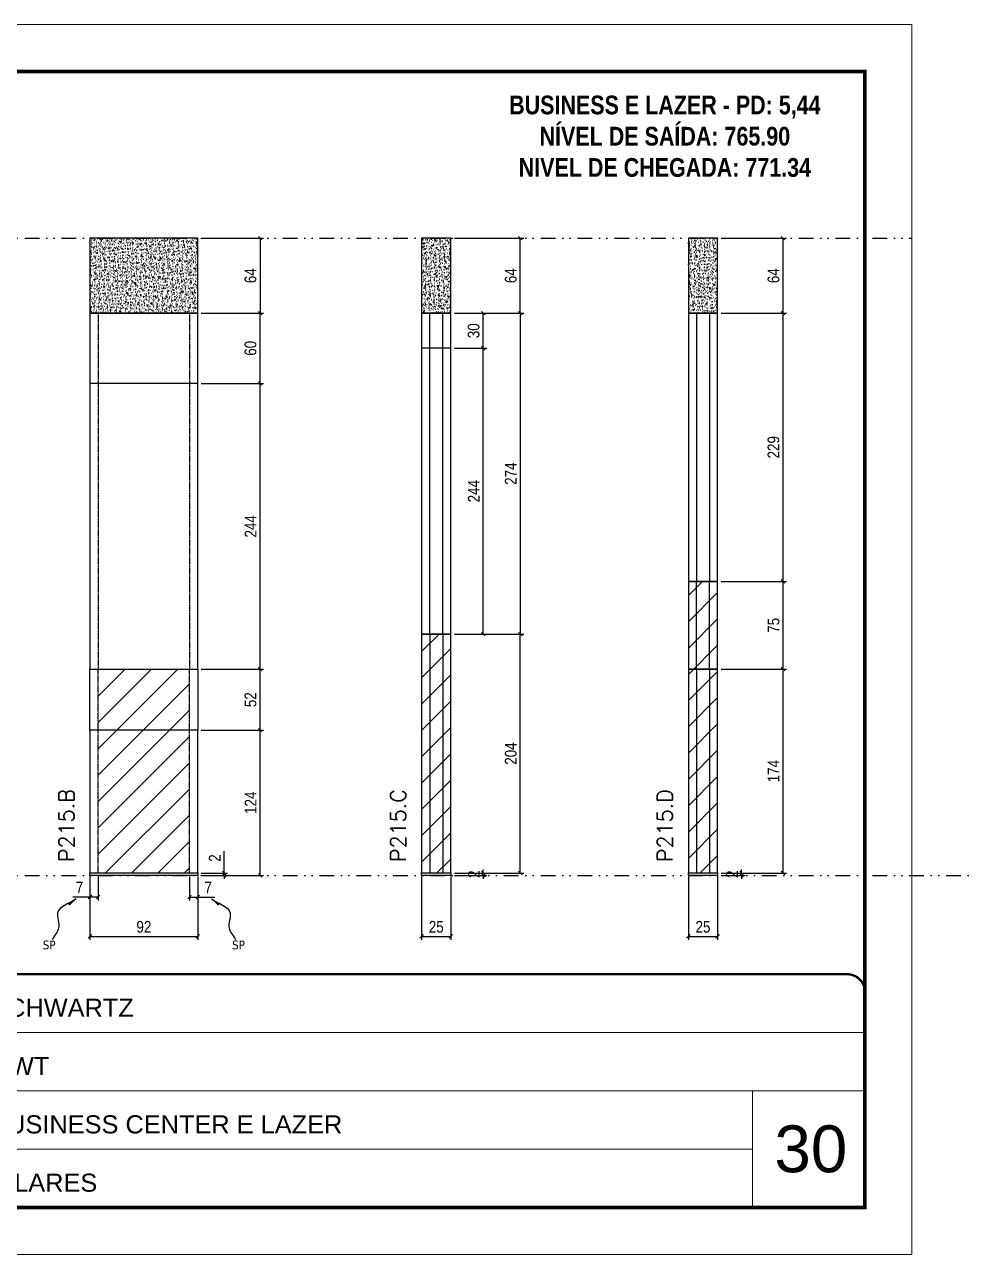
# Model space of a CAD drawing. Extents: x 13379 to 23315, y 867 to 16997.
# Drawn here: x 16713 to 17513, y 7758 to 8808 of the extents above; entities that cross this region are included whole.
import ezdxf

# ---------------------------------------------------------------- set-up
doc = ezdxf.new("R2010")
doc.units = 0
for name, pattern in [('CONTINUO', [0]), ('DASHED', [0.75, 0.5, -0.25]), ('DIVIDE2', [0.625, 0.25, -0.125, 0, -0.125, 0, -0.125]), ('HIDDEN', [0.375, 0.25, -0.125])]:
    doc.linetypes.add(name, pattern=pattern)
for name, color, linetype, lineweight in [('CARIMBO', 255, 'Continuous', 9), ('Folhas', 255, 'Continuous', 9), ('Hachura', 251, 'Continuous', 9), ('SARRAFO DE PRESSAO', 251, 'DASHED', 9), ('Texto Seção', 7, 'Continuous', 15)]:
    doc.layers.add(name, color=color, linetype=linetype, lineweight=lineweight)
for name, color, linetype in [('COTA', 241, 'Continuous'), ('NOMENCLATURA', 7, 'Continuous'), ('Nível', 160, 'Continuous'), ('Painéis', 200, 'Continuous'), ('SARR_2.2x7', 40, 'Continuous'), ('Sarrafo de Pressão', 42, 'HIDDEN'), ('texto', 7, 'Continuous')]:
    doc.layers.add(name, color=color, linetype=linetype)
doc.styles.add('ARIAL', font='arial.ttf')
doc.styles.add('COTA TECNICA', font='techl___.ttf', dxfattribs={"height": 10})
doc.styles.add('COTA TECNICA-50', font='techl___.ttf', dxfattribs={"height": 10})
doc.styles.add('REGUA-120', font='ROMANS.shx', dxfattribs={"height": 15})
doc.styles.add('ROMANC', font='techb___.ttf', dxfattribs={"height": 2.5})
doc.styles.get("Standard").update_dxf_attribs({"font": 'arial.ttf'})
doc.styles.add('Tecnologia', font='')
doc.styles.get('Tecnologia').set_extended_font_data('Forgotten Futurist')
doc.dimstyles.new('COTA PAINEL-50', dxfattribs={"dimtxt": 10, "dimasz": 3, "dimexe": 3, "dimexo": 3, "dimgap": 3, "dimtad": 1, "dimdec": 1, "dimzin": 12, "dimdsep": 46, "dimtxsty": 'COTA TECNICA-50', "dimblk1": 'OBLIQUE', "dimblk2": 'OBLIQUE', "dimsah": 1, "dimcen": 0.9, "dimclrd": 4, "dimclre": 4, "dimclrt": 240, "dimadec": 1, "dimazin": 3, "dimtfac": 1, "dimtdec": 1, "dimtmove": 0, "dimatfit": 3, "dimfxl": 1, "dimtolj": 1, "dimtzin": 12, "dimarcsym": 0})
doc.dimstyles.new('PAINEL', dxfattribs={"dimtxt": 10, "dimasz": 3, "dimexe": 3, "dimexo": 3, "dimgap": 3, "dimtad": 1, "dimdec": 1, "dimzin": 12, "dimdsep": 46, "dimtxsty": 'COTA TECNICA', "dimblk1": 'OBLIQUE', "dimblk2": 'OBLIQUE', "dimsah": 1, "dimcen": 0.9, "dimclrd": 4, "dimclre": 4, "dimclrt": 240, "dimadec": 1, "dimazin": 3, "dimtfac": 1, "dimtdec": 1, "dimtmove": 0, "dimatfit": 3, "dimfxl": 1, "dimtolj": 1, "dimtzin": 12, "dimarcsym": 0})
doc.dimstyles.get("Standard").update_dxf_attribs({"dimtxt": 0.18, "dimasz": 0.18, "dimexe": 0.18, "dimexo": 0.0625, "dimgap": 0.09, "dimtad": 0, "dimtih": 1, "dimtoh": 1, "dimdec": 4, "dimzin": 0, "dimdsep": 46, "dimtxsty": 'Standard', "dimcen": 0.09, "dimadec": 0, "dimazin": 0, "dimtfac": 1, "dimtdec": 4, "dimtofl": 0, "dimtmove": 0, "dimatfit": 3, "dimfxl": 1, "dimtolj": 1, "dimtzin": 0, "dimarcsym": 0})

# ---------------------------------------------------------------- blocks, each defined once
blk = doc.blocks.new('9999999999')
at = {"color": 30, "linetype": 'CONTINUO'}
for p, q in [((98564.6, 34230.2), (98564.6, 34429.4)), ((98564.6, 34379.6), (99584, 34379.6)), ((98564.6, 34329.8), (99488, 34329.8)), ((99584, 34329.8), (99488, 34329.8)), ((99488, 34329.8), (99488, 34230.2)), ((98564.6, 34280), (99488, 34280))]:
    blk.add_line(p, q, dxfattribs=at)
at = {"color": 30, "linetype": 'CONTINUO', "const_width": 2}
blk.add_lwpolyline([(99584, 34230.2), (99584, 34414.4, 0.414214), (99569, 34429.4), (98229, 34429.4, 0.414214), (98214, 34414.4), (98214, 34245.2, 0.414214), (98229, 34230.2), (99584, 34230.2)], format="xyb", dxfattribs=at)
at = {"layer": 'Folhas'}
blk.add_lwpolyline([(98139, 34190.2), (99624, 34190.2), (99624, 35240.2), (98139, 35240.2)], close=True, dxfattribs=at)
at = {"layer": 'Folhas', "color": 30, "const_width": 3}
blk.add_lwpolyline([(98214, 34230.2), (99584, 34230.2), (99584, 35200.2), (98214, 35200.2)], close=True, dxfattribs=at)
at = {"color": 7, "linetype": 'Continuous', "ltscale": 5, "style": 'ARIAL'}
for s, height, p in [('SCHWARTZ', 15.48, (98837.7, 34393.1)), ('GWT', 15.48, (98837.7, 34343.3)), ('BUSINESS CENTER E LAZER', 15.483, (98837.7, 34293.5)), ('NOVA SISTEMAS CONSTRUTIVOS', 11.059, (98263.2, 34267.2)), ('PILARES', 15.48, (98837.7, 34243.7))]:
    blk.add_text(s, height=height, dxfattribs=at).set_placement(p)
at = {"layer": 'Folhas', "color": 7, "style": 'Tecnologia', "width": 1.5}
for s, p in [('CLIENTE:', (98573.7, 34397.2)), ('OBRA:', (98573.7, 34347.3)), ('PAVIMENTO:', (98573.7, 34297.5)), ('PROJETO:', (98573.7, 34247.7))]:
    blk.add_text(s, height=14, dxfattribs=at).set_placement(p)
blk = doc.blocks.new('_Oblique')
at = {"color": 0, "linetype": 'ByBlock', "lineweight": -2}
blk.add_line((-0.5, -0.5), (0.5, 0.5), dxfattribs=at)
blk = doc.blocks.new('*D975')
at = {"layer": 'COTA', "color": 4, "lineweight": -2, "transparency": 16777216}
for p, q in [((16768.3, 8081.1), (16768.3, 8027)), ((16860.3, 8081.1), (16860.3, 8027)), ((16768.3, 8030), (16860.3, 8030))]:
    blk.add_line(p, q, dxfattribs=at)
at = {"layer": 'Defpoints', "color": 0, "transparency": 16777216}
for p in [(16768.3, 8084.1), (16860.3, 8084.1), (16860.3, 8030)]:
    blk.add_point(p, dxfattribs=at)
at = {"layer": 'COTA', "color": 4, "lineweight": -2, "transparency": 16777216, "xscale": 3, "yscale": 3, "zscale": 3, "rotation": 180}
blk.add_blockref('_Oblique', (16768.3, 8030), dxfattribs=at)
at = {"layer": 'COTA', "color": 4, "lineweight": -2, "transparency": 16777216, "xscale": 3, "yscale": 3, "zscale": 3}
blk.add_blockref('_Oblique', (16860.3, 8030), dxfattribs=at)
at = {"layer": 'COTA', "color": 240, "transparency": 16777216, "insert": (16814.3, 8038.1), "char_height": 10, "attachment_point": 5, "style": 'COTA TECNICA'}
blk.add_mtext('\\A1;92', dxfattribs=at)
blk = doc.blocks.new('*D976')
at = {"layer": 'COTA', "color": 4, "lineweight": -2, "transparency": 16777216}
for p, q in [((16863.3, 8206.1), (16916.5, 8206.1)), ((16913.5, 8082.1), (16913.5, 8206.1)), ((16863.3, 8082.1), (16916.5, 8082.1))]:
    blk.add_line(p, q, dxfattribs=at)
at = {"layer": 'Defpoints', "color": 0, "transparency": 16777216}
for p in [(16860.3, 8206.1), (16913.5, 8206.1), (16860.3, 8082.1)]:
    blk.add_point(p, dxfattribs=at)
at = {"layer": 'COTA', "color": 4, "lineweight": -2, "transparency": 16777216, "xscale": 3, "yscale": 3, "zscale": 3}
for p, rotation in [((16913.5, 8206.1), 90), ((16913.5, 8082.1), 270)]:
    blk.add_blockref('_Oblique', p, dxfattribs=dict(at, rotation=rotation))
at = {"layer": 'COTA', "color": 240, "transparency": 16777216, "insert": (16905.4, 8144.1), "char_height": 10, "attachment_point": 5, "rotation": 90, "style": 'COTA TECNICA-50'}
blk.add_mtext('\\A1;124', dxfattribs=at)
blk = doc.blocks.new('*D977')
at = {"layer": 'COTA', "color": 4, "lineweight": -2, "transparency": 16777216}
for p, q in [((16882.8, 8084.1), (16882.8, 8102.9)), ((16863.3, 8084.1), (16885.8, 8084.1)), ((16863.3, 8082.1), (16885.8, 8082.1)), ((16882.8, 8082.1), (16882.8, 8084.1)), ((16882.8, 8082.1), (16882.8, 8079.1))]:
    blk.add_line(p, q, dxfattribs=at)
at = {"layer": 'Defpoints', "color": 0, "transparency": 16777216}
for p in [(16860.3, 8084.1), (16860.3, 8082.1), (16882.8, 8082.1)]:
    blk.add_point(p, dxfattribs=at)
at = {"layer": 'COTA', "color": 4, "lineweight": -2, "transparency": 16777216, "xscale": 3, "yscale": 3, "zscale": 3}
for p, rotation in [((16882.8, 8084.1), 270), ((16882.8, 8082.1), 90)]:
    blk.add_blockref('_Oblique', p, dxfattribs=dict(at, rotation=rotation))
at = {"layer": 'COTA', "color": 240, "transparency": 16777216, "insert": (16874.8, 8096.9), "char_height": 10, "attachment_point": 5, "rotation": 90, "style": 'COTA TECNICA-50'}
blk.add_mtext('\\A1;2', dxfattribs=at)
blk = doc.blocks.new('*D978')
at = {"layer": 'COTA', "color": 4, "lineweight": -2, "transparency": 16777216}
for p, q in [((16768.3, 8079.1), (16768.3, 8060.6)), ((16775.3, 8081.1), (16775.3, 8060.6)), ((16768.3, 8063.6), (16753.6, 8063.6)), ((16775.3, 8063.6), (16768.3, 8063.6))]:
    blk.add_line(p, q, dxfattribs=at)
at = {"layer": 'Defpoints', "color": 0, "transparency": 16777216}
for p in [(16768.3, 8082.1), (16775.3, 8084.1), (16768.3, 8063.6)]:
    blk.add_point(p, dxfattribs=at)
at = {"layer": 'COTA', "color": 4, "lineweight": -2, "transparency": 16777216, "xscale": 3, "yscale": 3, "zscale": 3, "rotation": 180}
blk.add_blockref('_Oblique', (16768.3, 8063.6), dxfattribs=at)
at = {"layer": 'COTA', "color": 4, "lineweight": -2, "transparency": 16777216, "xscale": 3, "yscale": 3, "zscale": 3}
blk.add_blockref('_Oblique', (16775.3, 8063.6), dxfattribs=at)
at = {"layer": 'COTA', "color": 240, "transparency": 16777216, "insert": (16759.4, 8071.7), "char_height": 10, "attachment_point": 5, "style": 'COTA TECNICA-50'}
blk.add_mtext('\\A1;7', dxfattribs=at)
blk = doc.blocks.new('*D979')
at = {"layer": 'COTA', "color": 4, "lineweight": -2, "transparency": 16777216}
for p, q in [((16853.3, 8081.1), (16853.3, 8060.6)), ((16860.3, 8079.1), (16860.3, 8060.6)), ((16853.3, 8063.6), (16860.3, 8063.6)), ((16860.3, 8063.6), (16875, 8063.6))]:
    blk.add_line(p, q, dxfattribs=at)
at = {"layer": 'Defpoints', "color": 0, "transparency": 16777216}
for p in [(16853.3, 8084.1), (16860.3, 8082.1), (16860.3, 8063.6)]:
    blk.add_point(p, dxfattribs=at)
at = {"layer": 'COTA', "color": 4, "lineweight": -2, "transparency": 16777216, "xscale": 3, "yscale": 3, "zscale": 3, "rotation": 180}
blk.add_blockref('_Oblique', (16853.3, 8063.6), dxfattribs=at)
at = {"layer": 'COTA', "color": 4, "lineweight": -2, "transparency": 16777216, "xscale": 3, "yscale": 3, "zscale": 3}
blk.add_blockref('_Oblique', (16860.3, 8063.6), dxfattribs=at)
at = {"layer": 'COTA', "color": 240, "transparency": 16777216, "insert": (16869.2, 8071.7), "char_height": 10, "attachment_point": 5, "style": 'COTA TECNICA-50'}
blk.add_mtext('\\A1;7', dxfattribs=at)
blk = doc.blocks.new('*D980')
at = {"layer": 'COTA', "color": 4, "lineweight": -2, "transparency": 16777216}
for p, q in [((17079.3, 8626.1), (17138.5, 8626.1)), ((17135.5, 8562.1), (17135.5, 8626.1)), ((17079.3, 8562.1), (17138.5, 8562.1))]:
    blk.add_line(p, q, dxfattribs=at)
at = {"layer": 'Defpoints', "color": 0, "transparency": 16777216}
for p in [(17076.3, 8626.1), (17135.5, 8626.1), (17076.3, 8562.1)]:
    blk.add_point(p, dxfattribs=at)
at = {"layer": 'COTA', "color": 4, "lineweight": -2, "transparency": 16777216, "xscale": 3, "yscale": 3, "zscale": 3}
for p, rotation in [((17135.5, 8626.1), 90), ((17135.5, 8562.1), 270)]:
    blk.add_blockref('_Oblique', p, dxfattribs=dict(at, rotation=rotation))
at = {"layer": 'COTA', "color": 240, "transparency": 16777216, "insert": (17127.4, 8594.1), "char_height": 10, "attachment_point": 5, "rotation": 90, "style": 'COTA TECNICA'}
blk.add_mtext('\\A1;64', dxfattribs=at)
blk = doc.blocks.new('*D981')
at = {"layer": 'COTA', "color": 4, "lineweight": -2, "transparency": 16777216}
for p, q in [((17051.3, 8081.1), (17051.3, 8027)), ((17076.3, 8081.1), (17076.3, 8027)), ((17051.3, 8030), (17076.3, 8030))]:
    blk.add_line(p, q, dxfattribs=at)
at = {"layer": 'Defpoints', "color": 0, "transparency": 16777216}
for p in [(17051.3, 8084.1), (17076.3, 8084.1), (17076.3, 8030)]:
    blk.add_point(p, dxfattribs=at)
at = {"layer": 'COTA', "color": 4, "lineweight": -2, "transparency": 16777216, "xscale": 3, "yscale": 3, "zscale": 3, "rotation": 180}
blk.add_blockref('_Oblique', (17051.3, 8030), dxfattribs=at)
at = {"layer": 'COTA', "color": 4, "lineweight": -2, "transparency": 16777216, "xscale": 3, "yscale": 3, "zscale": 3}
blk.add_blockref('_Oblique', (17076.3, 8030), dxfattribs=at)
at = {"layer": 'COTA', "color": 240, "transparency": 16777216, "insert": (17063.8, 8038.1), "char_height": 10, "attachment_point": 5, "style": 'COTA TECNICA'}
blk.add_mtext('\\A1;25', dxfattribs=at)
blk = doc.blocks.new('*D982')
at = {"layer": 'COTA', "color": 4, "lineweight": -2, "transparency": 16777216}
for p, q in [((17079.3, 8288.1), (17138.5, 8288.1)), ((17135.5, 8084.1), (17135.5, 8288.1)), ((17079.3, 8084.1), (17138.5, 8084.1))]:
    blk.add_line(p, q, dxfattribs=at)
at = {"layer": 'Defpoints', "color": 0, "transparency": 16777216}
for p in [(17076.3, 8288.1), (17135.5, 8288.1), (17076.3, 8084.1)]:
    blk.add_point(p, dxfattribs=at)
at = {"layer": 'COTA', "color": 4, "lineweight": -2, "transparency": 16777216, "xscale": 3, "yscale": 3, "zscale": 3}
for p, rotation in [((17135.5, 8288.1), 90), ((17135.5, 8084.1), 270)]:
    blk.add_blockref('_Oblique', p, dxfattribs=dict(at, rotation=rotation))
at = {"layer": 'COTA', "color": 240, "transparency": 16777216, "insert": (17127.4, 8186.1), "char_height": 10, "attachment_point": 5, "rotation": 90, "style": 'COTA TECNICA'}
blk.add_mtext('\\A1;204', dxfattribs=at)
blk = doc.blocks.new('*D983')
at = {"layer": 'COTA', "color": 4, "lineweight": -2, "transparency": 16777216}
for p, q in [((17103.9, 8084.1), (17103.9, 8087.1)), ((17079.3, 8084.1), (17106.9, 8084.1)), ((17079.3, 8082.1), (17106.9, 8082.1)), ((17103.9, 8082.1), (17103.9, 8084.1)), ((17103.9, 8082.1), (17103.9, 8079.1))]:
    blk.add_line(p, q, dxfattribs=at)
at = {"layer": 'Defpoints', "color": 0, "transparency": 16777216}
for p in [(17076.3, 8084.1), (17076.3, 8082.1), (17103.9, 8084.1)]:
    blk.add_point(p, dxfattribs=at)
at = {"layer": 'COTA', "color": 4, "lineweight": -2, "transparency": 16777216, "xscale": 3, "yscale": 3, "zscale": 3}
for p, rotation in [((17103.9, 8084.1), 270), ((17103.9, 8082.1), 90)]:
    blk.add_blockref('_Oblique', p, dxfattribs=dict(at, rotation=rotation))
at = {"layer": 'COTA', "color": 240, "transparency": 16777216, "insert": (17095.9, 8083.1), "char_height": 10, "attachment_point": 5, "rotation": 90, "style": 'COTA TECNICA-50'}
blk.add_mtext('\\A1;2', dxfattribs=at)
blk = doc.blocks.new('*D984')
at = {"layer": 'COTA', "color": 4, "lineweight": -2, "transparency": 16777216}
for p, q in [((17278.9, 8081.1), (17278.9, 8027)), ((17303.9, 8081.1), (17303.9, 8027)), ((17278.9, 8030), (17303.9, 8030))]:
    blk.add_line(p, q, dxfattribs=at)
at = {"layer": 'Defpoints', "color": 0, "transparency": 16777216}
for p in [(17278.9, 8084.1), (17303.9, 8084.1), (17303.9, 8030)]:
    blk.add_point(p, dxfattribs=at)
at = {"layer": 'COTA', "color": 4, "lineweight": -2, "transparency": 16777216, "xscale": 3, "yscale": 3, "zscale": 3, "rotation": 180}
blk.add_blockref('_Oblique', (17278.9, 8030), dxfattribs=at)
at = {"layer": 'COTA', "color": 4, "lineweight": -2, "transparency": 16777216, "xscale": 3, "yscale": 3, "zscale": 3}
blk.add_blockref('_Oblique', (17303.9, 8030), dxfattribs=at)
at = {"layer": 'COTA', "color": 240, "transparency": 16777216, "insert": (17291.4, 8038.1), "char_height": 10, "attachment_point": 5, "style": 'COTA TECNICA'}
blk.add_mtext('\\A1;25', dxfattribs=at)
blk = doc.blocks.new('*D985')
at = {"layer": 'COTA', "color": 4, "lineweight": -2, "transparency": 16777216}
for p, q in [((17306.9, 8258.1), (17362.7, 8258.1)), ((17359.7, 8084.1), (17359.7, 8258.1)), ((17306.9, 8084.1), (17362.7, 8084.1))]:
    blk.add_line(p, q, dxfattribs=at)
at = {"layer": 'Defpoints', "color": 0, "transparency": 16777216}
for p in [(17303.9, 8258.1), (17359.7, 8258.1), (17303.9, 8084.1)]:
    blk.add_point(p, dxfattribs=at)
at = {"layer": 'COTA', "color": 4, "lineweight": -2, "transparency": 16777216, "xscale": 3, "yscale": 3, "zscale": 3}
for p, rotation in [((17359.7, 8258.1), 90), ((17359.7, 8084.1), 270)]:
    blk.add_blockref('_Oblique', p, dxfattribs=dict(at, rotation=rotation))
at = {"layer": 'COTA', "color": 240, "transparency": 16777216, "insert": (17351.6, 8171.1), "char_height": 10, "attachment_point": 5, "rotation": 90, "style": 'COTA TECNICA'}
blk.add_mtext('\\A1;174', dxfattribs=at)
blk = doc.blocks.new('*D986')
at = {"layer": 'COTA', "color": 4, "lineweight": -2, "transparency": 16777216}
for p, q in [((17324.3, 8084.1), (17324.3, 8087.1)), ((17306.9, 8084.1), (17327.3, 8084.1)), ((17306.9, 8082.1), (17327.3, 8082.1)), ((17324.3, 8082.1), (17324.3, 8084.1)), ((17324.3, 8082.1), (17324.3, 8079.1))]:
    blk.add_line(p, q, dxfattribs=at)
at = {"layer": 'Defpoints', "color": 0, "transparency": 16777216}
for p in [(17303.9, 8084.1), (17303.9, 8082.1), (17324.3, 8084.1)]:
    blk.add_point(p, dxfattribs=at)
at = {"layer": 'COTA', "color": 4, "lineweight": -2, "transparency": 16777216, "xscale": 3, "yscale": 3, "zscale": 3}
for p, rotation in [((17324.3, 8084.1), 270), ((17324.3, 8082.1), 90)]:
    blk.add_blockref('_Oblique', p, dxfattribs=dict(at, rotation=rotation))
at = {"layer": 'COTA', "color": 240, "transparency": 16777216, "insert": (17316.3, 8083.1), "char_height": 10, "attachment_point": 5, "rotation": 90, "style": 'COTA TECNICA-50'}
blk.add_mtext('\\A1;2', dxfattribs=at)
blk = doc.blocks.new('*D999')
at = {"layer": 'COTA', "color": 4, "linetype": 'ByBlock', "lineweight": -2, "transparency": 16777216}
for p, q in [((17306.9, 8333.1), (17362.7, 8333.1)), ((17359.7, 8258.1), (17359.7, 8333.1)), ((17306.9, 8258.1), (17362.7, 8258.1))]:
    blk.add_line(p, q, dxfattribs=at)
at = {"layer": 'Defpoints', "color": 0, "linetype": 'ByBlock', "transparency": 16777216}
for p in [(17303.9, 8333.1), (17359.7, 8333.1), (17303.9, 8258.1)]:
    blk.add_point(p, dxfattribs=at)
at = {"layer": 'COTA', "color": 4, "linetype": 'ByBlock', "lineweight": -2, "transparency": 16777216, "xscale": 3, "yscale": 3, "zscale": 3}
for p, rotation in [((17359.7, 8333.1), 90), ((17359.7, 8258.1), 270)]:
    blk.add_blockref('_Oblique', p, dxfattribs=dict(at, rotation=rotation))
at = {"layer": 'COTA', "color": 240, "linetype": 'ByBlock', "transparency": 16777216, "insert": (17351.6, 8295.6), "char_height": 10, "attachment_point": 5, "rotation": 90, "style": 'COTA TECNICA'}
blk.add_mtext('\\A1;75', dxfattribs=at)
blk = doc.blocks.new('*D1009')
at = {"layer": 'COTA', "color": 4, "lineweight": -2, "transparency": 16777216}
for p, q in [((16863.3, 8258.1), (16916.5, 8258.1)), ((16913.5, 8206.1), (16913.5, 8258.1)), ((16863.3, 8206.1), (16916.5, 8206.1))]:
    blk.add_line(p, q, dxfattribs=at)
at = {"layer": 'Defpoints', "color": 0, "transparency": 16777216}
for p in [(16860.3, 8258.1), (16913.5, 8258.1), (16860.3, 8206.1)]:
    blk.add_point(p, dxfattribs=at)
at = {"layer": 'COTA', "color": 4, "lineweight": -2, "transparency": 16777216, "xscale": 3, "yscale": 3, "zscale": 3}
for p, rotation in [((16913.5, 8258.1), 90), ((16913.5, 8206.1), 270)]:
    blk.add_blockref('_Oblique', p, dxfattribs=dict(at, rotation=rotation))
at = {"layer": 'COTA', "color": 240, "transparency": 16777216, "insert": (16905.3, 8232.1), "char_height": 10, "attachment_point": 5, "rotation": 90, "style": 'COTA TECNICA'}
blk.add_mtext('\\A1;52', dxfattribs=at)
blk = doc.blocks.new('*D1010')
at = {"layer": 'COTA', "color": 4, "lineweight": -2, "transparency": 16777216}
for p, q in [((16863.3, 8626.1), (16916.5, 8626.1)), ((16913.5, 8626.1), (16913.5, 8562.1)), ((16863.3, 8562.1), (16916.5, 8562.1))]:
    blk.add_line(p, q, dxfattribs=at)
at = {"layer": 'Defpoints', "color": 0, "transparency": 16777216}
for p in [(16860.3, 8626.1), (16860.3, 8562.1), (16913.5, 8562.1)]:
    blk.add_point(p, dxfattribs=at)
at = {"layer": 'COTA', "color": 4, "lineweight": -2, "transparency": 16777216, "xscale": 3, "yscale": 3, "zscale": 3}
for p, rotation in [((16913.5, 8626.1), 90), ((16913.5, 8562.1), 270)]:
    blk.add_blockref('_Oblique', p, dxfattribs=dict(at, rotation=rotation))
at = {"layer": 'COTA', "color": 240, "transparency": 16777216, "insert": (16905.3, 8594.1), "char_height": 10, "attachment_point": 5, "rotation": 90, "style": 'COTA TECNICA'}
blk.add_mtext('\\A1;64', dxfattribs=at)
blk = doc.blocks.new('*D1008')
at = {"layer": 'COTA', "color": 4, "lineweight": -2, "transparency": 16777216}
for p, q in [((16863.3, 8502.1), (16916.5, 8502.1)), ((16913.5, 8258.1), (16913.5, 8502.1)), ((16863.3, 8258.1), (16916.5, 8258.1))]:
    blk.add_line(p, q, dxfattribs=at)
at = {"layer": 'Defpoints', "color": 0, "transparency": 16777216}
for p in [(16860.3, 8502.1), (16913.5, 8502.1), (16860.3, 8258.1)]:
    blk.add_point(p, dxfattribs=at)
at = {"layer": 'COTA', "color": 4, "lineweight": -2, "transparency": 16777216, "xscale": 3, "yscale": 3, "zscale": 3}
for p, rotation in [((16913.5, 8502.1), 90), ((16913.5, 8258.1), 270)]:
    blk.add_blockref('_Oblique', p, dxfattribs=dict(at, rotation=rotation))
at = {"layer": 'COTA', "color": 240, "transparency": 16777216, "insert": (16905.4, 8380.1), "char_height": 10, "attachment_point": 5, "rotation": 90, "style": 'COTA TECNICA'}
blk.add_mtext('\\A1;244', dxfattribs=at)
blk = doc.blocks.new('*D1007')
at = {"layer": 'COTA', "color": 4, "lineweight": -2, "transparency": 16777216}
for p, q in [((16863.3, 8562.1), (16916.5, 8562.1)), ((16913.5, 8502.1), (16913.5, 8562.1)), ((16863.3, 8502.1), (16916.5, 8502.1))]:
    blk.add_line(p, q, dxfattribs=at)
at = {"layer": 'Defpoints', "color": 0, "transparency": 16777216}
for p in [(16860.3, 8562.1), (16913.5, 8562.1), (16860.3, 8502.1)]:
    blk.add_point(p, dxfattribs=at)
at = {"layer": 'COTA', "color": 4, "lineweight": -2, "transparency": 16777216, "xscale": 3, "yscale": 3, "zscale": 3}
for p, rotation in [((16913.5, 8562.1), 90), ((16913.5, 8502.1), 270)]:
    blk.add_blockref('_Oblique', p, dxfattribs=dict(at, rotation=rotation))
at = {"layer": 'COTA', "color": 240, "transparency": 16777216, "insert": (16905.3, 8532.1), "char_height": 10, "attachment_point": 5, "rotation": 90, "style": 'COTA TECNICA'}
blk.add_mtext('\\A1;60', dxfattribs=at)
blk = doc.blocks.new('*D1011')
at = {"layer": 'COTA', "color": 4, "lineweight": -2, "transparency": 16777216}
for p, q in [((17079.3, 8562.1), (17138.5, 8562.1)), ((17135.5, 8562.1), (17135.5, 8288.1)), ((17079.3, 8288.1), (17138.5, 8288.1))]:
    blk.add_line(p, q, dxfattribs=at)
at = {"layer": 'Defpoints', "color": 0, "transparency": 16777216}
for p in [(17076.3, 8562.1), (17076.3, 8288.1), (17135.5, 8288.1)]:
    blk.add_point(p, dxfattribs=at)
at = {"layer": 'COTA', "color": 4, "lineweight": -2, "transparency": 16777216, "xscale": 3, "yscale": 3, "zscale": 3}
for p, rotation in [((17135.5, 8562.1), 90), ((17135.5, 8288.1), 270)]:
    blk.add_blockref('_Oblique', p, dxfattribs=dict(at, rotation=rotation))
at = {"layer": 'COTA', "color": 240, "transparency": 16777216, "insert": (17127.4, 8425.1), "char_height": 10, "attachment_point": 5, "rotation": 90, "style": 'COTA TECNICA'}
blk.add_mtext('\\A1;274', dxfattribs=at)
blk = doc.blocks.new('*D1012')
at = {"layer": 'COTA', "color": 4, "lineweight": -2, "transparency": 16777216}
for p, q in [((17079.3, 8532.1), (17106.9, 8532.1)), ((17103.9, 8288.1), (17103.9, 8532.1)), ((17079.3, 8288.1), (17106.9, 8288.1))]:
    blk.add_line(p, q, dxfattribs=at)
at = {"layer": 'Defpoints', "color": 0, "transparency": 16777216}
for p in [(17076.3, 8532.1), (17103.9, 8532.1), (17076.3, 8288.1)]:
    blk.add_point(p, dxfattribs=at)
at = {"layer": 'COTA', "color": 4, "lineweight": -2, "transparency": 16777216, "xscale": 3, "yscale": 3, "zscale": 3}
for p, rotation in [((17103.9, 8532.1), 90), ((17103.9, 8288.1), 270)]:
    blk.add_blockref('_Oblique', p, dxfattribs=dict(at, rotation=rotation))
at = {"layer": 'COTA', "color": 240, "transparency": 16777216, "insert": (17095.8, 8410.1), "char_height": 10, "attachment_point": 5, "rotation": 90, "style": 'COTA TECNICA'}
blk.add_mtext('\\A1;244', dxfattribs=at)
blk = doc.blocks.new('*D1013')
at = {"layer": 'COTA', "color": 4, "lineweight": -2, "transparency": 16777216}
for p, q in [((17079.3, 8562.1), (17106.9, 8562.1)), ((17103.9, 8532.1), (17103.9, 8562.1)), ((17079.3, 8532.1), (17106.9, 8532.1))]:
    blk.add_line(p, q, dxfattribs=at)
at = {"layer": 'Defpoints', "color": 0, "transparency": 16777216}
for p in [(17076.3, 8562.1), (17103.9, 8562.1), (17076.3, 8532.1)]:
    blk.add_point(p, dxfattribs=at)
at = {"layer": 'COTA', "color": 4, "lineweight": -2, "transparency": 16777216, "xscale": 3, "yscale": 3, "zscale": 3}
for p, rotation in [((17103.9, 8562.1), 90), ((17103.9, 8532.1), 270)]:
    blk.add_blockref('_Oblique', p, dxfattribs=dict(at, rotation=rotation))
at = {"layer": 'COTA', "color": 240, "transparency": 16777216, "insert": (17095.7, 8547.1), "char_height": 10, "attachment_point": 5, "rotation": 90, "style": 'COTA TECNICA'}
blk.add_mtext('\\A1;30', dxfattribs=at)
blk = doc.blocks.new('*D1014')
at = {"layer": 'COTA', "color": 4, "lineweight": -2, "transparency": 16777216}
for p, q in [((17306.9, 8626.1), (17362.7, 8626.1)), ((17359.7, 8562.1), (17359.7, 8626.1)), ((17306.9, 8562.1), (17362.7, 8562.1))]:
    blk.add_line(p, q, dxfattribs=at)
at = {"layer": 'Defpoints', "color": 0, "transparency": 16777216}
for p in [(17303.9, 8626.1), (17359.7, 8626.1), (17303.9, 8562.1)]:
    blk.add_point(p, dxfattribs=at)
at = {"layer": 'COTA', "color": 4, "lineweight": -2, "transparency": 16777216, "xscale": 3, "yscale": 3, "zscale": 3}
for p, rotation in [((17359.7, 8626.1), 90), ((17359.7, 8562.1), 270)]:
    blk.add_blockref('_Oblique', p, dxfattribs=dict(at, rotation=rotation))
at = {"layer": 'COTA', "color": 240, "transparency": 16777216, "insert": (17351.6, 8594.1), "char_height": 10, "attachment_point": 5, "rotation": 90, "style": 'COTA TECNICA'}
blk.add_mtext('\\A1;64', dxfattribs=at)
blk = doc.blocks.new('*D1015')
at = {"layer": 'COTA', "color": 4, "lineweight": -2, "transparency": 16777216}
for p, q in [((17306.9, 8562.1), (17362.7, 8562.1)), ((17359.7, 8333.1), (17359.7, 8562.1)), ((17306.9, 8333.1), (17362.7, 8333.1))]:
    blk.add_line(p, q, dxfattribs=at)
at = {"layer": 'Defpoints', "color": 0, "transparency": 16777216}
for p in [(17303.9, 8562.1), (17359.7, 8562.1), (17303.9, 8333.1)]:
    blk.add_point(p, dxfattribs=at)
at = {"layer": 'COTA', "color": 4, "lineweight": -2, "transparency": 16777216, "xscale": 3, "yscale": 3, "zscale": 3}
for p, rotation in [((17359.7, 8562.1), 90), ((17359.7, 8333.1), 270)]:
    blk.add_blockref('_Oblique', p, dxfattribs=dict(at, rotation=rotation))
at = {"layer": 'COTA', "color": 240, "transparency": 16777216, "insert": (17351.6, 8447.6), "char_height": 10, "attachment_point": 5, "rotation": 90, "style": 'COTA TECNICA'}
blk.add_mtext('\\A1;229', dxfattribs=at)

msp = doc.modelspace()

# ---------------------------------------------------------------- hatches: boundary and pattern name
at = {"layer": 'COTA'}
h = msp.add_hatch(dxfattribs=at)
h.set_pattern_fill('AR-CONC', color=256, scale=0.03)
h.set_pattern_definition([(50, (300.909, 0), (5.4655401, -0.4781726), [0.5715, -6.2865]), (355, (300.909, 0), (-1.0573026, 5.7317054), [0.4572, -5.0292175]), (100.451445, (301.3644, -0.04), (4.4082374, 5.2535326), [0.4857003, -5.3427073]), (46.1842, (300.909, 1.524), (8.1323712, -1.2612698), [0.85725, -9.42975]), (96.63556, (301.587, 1.419), (7.122124, 7.4227837), [0.7285507, -8.0140682]), (351.18415, (300.909, 1.524), (7.122124, 7.4227837), [0.685799, -7.543792]), (21, (301.671, 1.143), (4.5484317, -3.0679559), [0.5715, -6.2865]), (326, (301.671, 1.143), (1.8540609, 5.525639), [0.4572, -5.0292]), (71.451445, (302.05, 0.8873), (6.4024926, 2.457683), [0.4857003, -5.3426981]), (37.5, (300.909, 0), (0.0926581, 2.53665117), [0, -4.96824, 0, -5.1054, 0, -5.04825]), (7.5, (300.909, 0), (2.00458988, 3.00541724), [0, -2.91084, 0, -4.85394, 0, -1.92405]), (327.5, (299.2097, 0), (4.06771786, -0.17186232), [0, -1.905, 0, -5.9436, 0, -7.8867]), (317.5, (298.4477, 0), (4.44387544, 0.7627947), [0, -2.4765, 0, -3.94716, 0, -5.6007])])
h.paths.add_polyline_path([(16860.29, 8562.14), (16860.29, 8626.14), (16768.29, 8626.14), (16768.29, 8562.14)])
h = msp.add_hatch(dxfattribs=at)
h.set_pattern_fill('AR-CONC', color=256, scale=0.03)
h.paths.add_polyline_path([(17076.32, 8626.14), (17051.32, 8626.14), (17051.32, 8562.14), (17076.32, 8562.14)])
h = msp.add_hatch(dxfattribs=at)
h.set_pattern_fill('AR-CONC', color=256, scale=0.03)
h.paths.add_polyline_path([(17303.91, 8626.14), (17278.91, 8626.14), (17278.91, 8562.14), (17303.91, 8562.14)])
at = {"layer": 'Hachura', "linetype": 'ByBlock'}
h = msp.add_hatch(dxfattribs=at)
h.set_pattern_fill('ANSI31', color=256, scale=5)
h.paths.add_polyline_path([(17296.91, 8333.14), (17285.91, 8333.14), (17285.91, 8258.14), (17296.91, 8258.14)])
h.paths.add_polyline_path([(17296.91, 8258.14), (17285.91, 8258.14), (17285.91, 8084.14), (17296.91, 8084.14)])
h.paths.add_polyline_path([(17285.91, 8258.14), (17278.91, 8258.14), (17278.91, 8084.14), (17285.91, 8084.14)])
h.paths.add_polyline_path([(17285.91, 8333.14), (17278.91, 8333.14), (17278.91, 8258.14), (17285.91, 8258.14)])
h.paths.add_polyline_path([(17303.91, 8333.14), (17296.91, 8333.14), (17296.91, 8258.14), (17303.91, 8258.14)])
h.paths.add_polyline_path([(17303.91, 8258.14), (17296.91, 8258.14), (17296.91, 8084.14), (17303.91, 8084.14)])
h = msp.add_hatch(dxfattribs=at)
h.set_pattern_fill('ANSI31', color=256, scale=5)
h.paths.add_polyline_path([(17069.32, 8288.14), (17058.32, 8288.14), (17058.32, 8084.14), (17069.32, 8084.14)])
h.paths.add_polyline_path([(17076.32, 8288.14), (17069.32, 8288.14), (17069.32, 8084.14), (17076.32, 8084.14)])
h.paths.add_polyline_path([(17058.32, 8288.14), (17051.32, 8288.14), (17051.32, 8084.14), (17058.32, 8084.14)])
h = msp.add_hatch(dxfattribs=at)
h.set_pattern_fill('ANSI31', color=256, scale=5)
h.set_pattern_definition([(45, (300.909, 0), (-11.22532, 11.22532), [])])
h.paths.add_polyline_path([(16853.29, 8206.14), (16775.29, 8206.14), (16775.29, 8084.14), (16853.29, 8084.14)])
h.paths.add_polyline_path([(16853.29, 8258.14), (16775.29, 8258.14), (16775.29, 8206.14), (16853.29, 8206.14)])

# ---------------------------------------------------------------- linework, layer by layer
at = {"layer": 'COTA'}
msp.add_lwpolyline([(16768.29, 8562.14), (16860.29, 8562.14), (16860.29, 8626.14), (16768.29, 8626.14)], close=True, dxfattribs=at)
at = {"layer": 'COTA', "linetype": 'ByBlock'}
for points in [[(17051.32, 8562.14), (17076.32, 8562.14), (17076.32, 8626.14), (17051.32, 8626.14)], [(17278.91, 8562.14), (17303.91, 8562.14), (17303.91, 8626.14), (17278.91, 8626.14)]]:
    msp.add_lwpolyline(points, close=True, dxfattribs=at)
at = {"layer": 'Nível', "color": 4, "linetype": 'DIVIDE2', "ltscale": 50}
for p, q in [((13378.94, 8626.14), (17469.5, 8626.14)), ((13378.94, 8082.14), (21112.79, 8082.14))]:
    msp.add_line(p, q, dxfattribs=at)
at = {"layer": 'Painéis'}
for p, q in [((17076.32, 8532.14), (17051.32, 8532.14)), ((16860.29, 8502.14), (16768.29, 8502.14)), ((16768.29, 8206.14), (16768.29, 8258.14)), ((16860.29, 8258.14), (16860.29, 8206.14))]:
    msp.add_line(p, q, dxfattribs=at)
for points in [[(16768.29, 8258.14), (16860.29, 8258.14), (16860.29, 8562.14), (16768.29, 8562.14)], [(17051.32, 8288.14), (17076.32, 8288.14), (17076.32, 8562.14), (17051.32, 8562.14)], [(17278.91, 8333.14), (17303.91, 8333.14), (17303.91, 8562.14), (17278.91, 8562.14)], [(17278.91, 8258.14), (17303.91, 8258.14), (17303.91, 8333.14), (17278.91, 8333.14)], [(17051.32, 8084.14), (17076.32, 8084.14), (17076.32, 8288.14), (17051.32, 8288.14)], [(17278.91, 8084.14), (17303.91, 8084.14), (17303.91, 8258.14), (17278.91, 8258.14)], [(16768.29, 8084.14), (16860.29, 8084.14), (16860.29, 8206.14), (16768.29, 8206.14)], [(16768.29, 8084.14), (16860.29, 8084.14), (16860.29, 8082.14), (16768.29, 8082.14)], [(17051.32, 8084.14), (17076.32, 8084.14), (17076.32, 8082.14), (17051.32, 8082.14)], [(17278.91, 8084.14), (17303.91, 8084.14), (17303.91, 8082.14), (17278.91, 8082.14)]]:
    msp.add_lwpolyline(points, close=True, dxfattribs=at)
at = {"layer": 'SARR_2.2x7'}
for p, q in [((17058.32, 8288.14), (17058.32, 8562.14)), ((17069.32, 8288.14), (17069.32, 8562.14)), ((17285.91, 8562.14), (17285.91, 8333.14)), ((17296.91, 8562.14), (17296.91, 8333.14)), ((17285.91, 8258.14), (17285.91, 8333.14)), ((17296.91, 8258.14), (17296.91, 8333.14)), ((17058.32, 8288.14), (17058.32, 8084.14)), ((17069.32, 8288.14), (17069.32, 8084.14)), ((17285.91, 8258.14), (17285.91, 8084.14)), ((17296.91, 8258.14), (17296.91, 8084.14))]:
    msp.add_line(p, q, dxfattribs=at)
at = {"layer": 'Sarrafo de Pressão'}
for p, q in [((16775.29, 8562.14), (16775.29, 8502.14)), ((16853.29, 8562.14), (16853.29, 8502.14)), ((16775.29, 8502.14), (16775.29, 8258.14)), ((16853.29, 8502.14), (16853.29, 8258.14)), ((16775.29, 8206.14), (16775.29, 8258.14)), ((16853.29, 8206.14), (16853.29, 8258.14)), ((16775.29, 8084.14), (16775.29, 8206.14)), ((16853.29, 8084.14), (16853.29, 8206.14))]:
    msp.add_line(p, q, dxfattribs=at)

# ---------------------------------------------------------------- block references
at = {"layer": 'SARRAFO DE PRESSAO', "color": 6, "linetype": 'ByBlock'}
msp.add_blockref('9999999999', (-82154.48, -26431.71), dxfattribs=at)

# ---------------------------------------------------------------- texts
at = {"layer": 'CARIMBO', "style": 'ARIAL'}
msp.add_text('30', height=40, dxfattribs=at).set_placement((17352.36, 7828.64))
at = {"layer": 'NOMENCLATURA', "color": 2, "insert": (17258.88, 8774.55), "char_height": 16, "attachment_point": 2, "style": 'ROMANC'}
msp.add_mtext_dynamic_manual_height_columns('\\PBUSINESS E LAZER - PD: 5,44\\PNÍVEL DE SAÍDA: 765.90\\PNIVEL DE CHEGADA: 771.34', width=376.0554, gutter_width=1, heights=[0], dxfattribs=at)
at = {"layer": 'texto', "color": 0, "char_height": 7.5, "attachment_point": 5}
for insert in [(16733.51, 8022.65), (16895.06, 8022.65)]:
    msp.add_mtext('{\\fTahoma|b0|i0|c0|p34;\\C4;SP}', dxfattribs=dict(at, insert=insert))
at = {"layer": 'Texto Seção', "char_height": 13, "width": 285.3299, "attachment_point": 7, "rotation": 90, "style": 'REGUA-120'}
for s, insert in [('P215.B', (16754.82, 8093.4)), ('P215.C', (17037.84, 8093.4)), ('P215.D', (17265.43, 8093.4))]:
    msp.add_mtext(s, dxfattribs=dict(at, insert=insert))

# ---------------------------------------------------------------- dimensions: what is measured, and where the dimension line sits
at = {"layer": 'COTA'}
for base, p1, p2, angle, dimstyle, picture, middle in [((16913.45, 8562.14), (16860.29, 8626.14), (16860.29, 8562.14), 90, 'PAINEL', '*D1010', (16905.35, 8594.14)), ((16913.45, 8562.14), (16860.29, 8502.14), (16860.29, 8562.14), 90, 'PAINEL', '*D1007', (16905.35, 8532.14)), ((17135.5, 8288.14), (17076.32, 8562.14), (17076.32, 8288.14), 90, 'PAINEL', '*D1011', (17127.42, 8425.14)), ((17359.69, 8562.14), (17303.91, 8333.14), (17303.91, 8562.14), 90, 'PAINEL', '*D1015', (17351.6, 8447.64)), ((17103.9, 8532.14), (17076.32, 8288.14), (17076.32, 8532.14), 90, 'PAINEL', '*D1012', (17095.83, 8410.14)), ((16913.45, 8502.14), (16860.29, 8258.14), (16860.29, 8502.14), 90, 'PAINEL', '*D1008', (16905.38, 8380.14)), ((16913.45, 8258.14), (16860.29, 8206.14), (16860.29, 8258.14), 90, 'PAINEL', '*D1009', (16905.34, 8232.14)), ((16913.45, 8206.14), (16860.29, 8082.14), (16860.29, 8206.14), 90, 'COTA PAINEL-50', '*D976', (16905.38, 8144.14)), ((16768.29, 8063.63), (16775.29, 8084.14), (16768.29, 8082.14), 180, 'COTA PAINEL-50', '*D978', (16759.42, 8071.71))]:
    dim = msp.add_linear_dim(base=base, p1=p1, p2=p2, angle=angle, dimstyle=dimstyle, dxfattribs=at)
    dim.commit()
    dim.dimension.update_dxf_attribs({"geometry": picture, "text_midpoint": middle})
for base, p1, p2, override, picture, middle in [((17135.5, 8626.14), (17076.32, 8562.14), (17076.32, 8626.14), {"dimarcsym": 2}, '*D980', (17127.4, 8594.14)), ((17359.69, 8626.14), (17303.91, 8562.14), (17303.91, 8626.14), {"dimarcsym": 2}, '*D1014', (17351.59, 8594.14)), ((17103.9, 8562.14), (17076.32, 8532.14), (17076.32, 8562.14), {"dimtmove": 1}, '*D1013', (17095.68, 8547.14)), ((17135.5, 8288.14), (17076.32, 8084.14), (17076.32, 8288.14), {"dimarcsym": 2}, '*D982', (17127.4, 8186.14)), ((17359.69, 8258.14), (17303.91, 8084.14), (17303.91, 8258.14), {"dimarcsym": 2}, '*D985', (17351.62, 8171.14))]:
    dim = msp.add_linear_dim(base=base, p1=p1, p2=p2, angle=90, dimstyle='PAINEL', override=override, dxfattribs=at)
    dim.commit()
    dim.dimension.update_dxf_attribs({"geometry": picture, "text_midpoint": middle})
at = {"layer": 'COTA', "linetype": 'ByBlock'}
dim = msp.add_linear_dim(base=(17359.69, 8333.14), p1=(17303.91, 8258.14), p2=(17303.91, 8333.14), angle=90, dimstyle='PAINEL', dxfattribs=at)
dim.commit()
dim.dimension.update_dxf_attribs({"geometry": '*D999', "text_midpoint": (17351.58, 8295.64)})
at = {"layer": 'COTA'}
for base, p1, p2, picture, middle in [((16882.81, 8082.14), (16860.29, 8084.14), (16860.29, 8082.14), '*D977', (16882.81, 8096.89)), ((17103.9, 8084.14), (17076.32, 8082.14), (17076.32, 8084.14), '*D983', (17103.9, 8083.14)), ((17324.25, 8084.14), (17303.91, 8082.14), (17303.91, 8084.14), '*D986', (17324.25, 8083.14))]:
    dim = msp.add_linear_dim(base=base, p1=p1, p2=p2, angle=90, dimstyle='COTA PAINEL-50', dxfattribs=at)
    dim.commit()
    dim.dimension.update_dxf_attribs({"geometry": picture, "text_midpoint": middle, "dimtype": 160})
for base, p1, p2, picture, middle in [((16860.29, 8029.97), (16768.29, 8084.14), (16860.29, 8084.14), '*D975', (16814.29, 8038.06)), ((17076.32, 8029.97), (17051.32, 8084.14), (17076.32, 8084.14), '*D981', (17063.82, 8038.08)), ((17303.91, 8029.97), (17278.91, 8084.14), (17303.91, 8084.14), '*D984', (17291.41, 8038.08))]:
    dim = msp.add_linear_dim(base=base, p1=p1, p2=p2, dimstyle='PAINEL', override={"dimarcsym": 2}, dxfattribs=at)
    dim.commit()
    dim.dimension.update_dxf_attribs({"geometry": picture, "text_midpoint": middle})
dim = msp.add_linear_dim(base=(16860.29, 8063.63), p1=(16853.29, 8084.14), p2=(16860.29, 8082.14), dimstyle='COTA PAINEL-50', dxfattribs=at)
dim.commit()
dim.dimension.update_dxf_attribs({"geometry": '*D979', "text_midpoint": (16869.15, 8071.71)})

# ---------------------------------------------------------------- leaders
at = {"layer": 'COTA', "path_type": 1}
for points in [[(16756.46, 8061.96), (16740.67, 8050.13), (16741.6, 8037.12), (16736.05, 8027.34)], [(16872.12, 8061.96), (16887.9, 8050.13), (16886.98, 8037.12), (16892.53, 8027.34)]]:
    msp.add_leader(points, dimstyle='Standard', override={"dimasz": 8}, dxfattribs=at)

doc.saveas('drawing.dxf')
